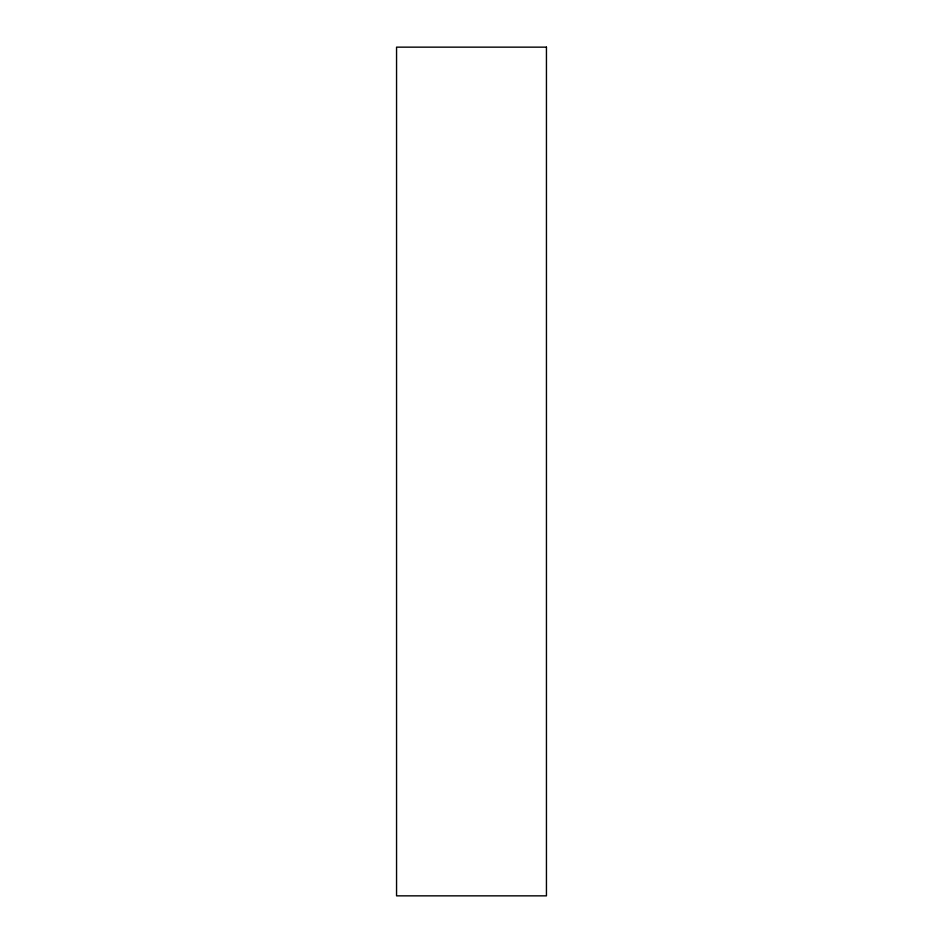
<?xml version="1.0" encoding="UTF-8"?>
<svg xmlns="http://www.w3.org/2000/svg" width="943" height="943" viewBox="0 0 943 943"><rect width="100%" height="100%" fill="white"/><g stroke="black" fill="none" stroke-linecap="round" stroke-linejoin="round"><path stroke-width="1.41" d="M546.445 47.15L396.555 47.15L396.555 895.85L546.445 895.85L546.445 47.15"/></g></svg>
